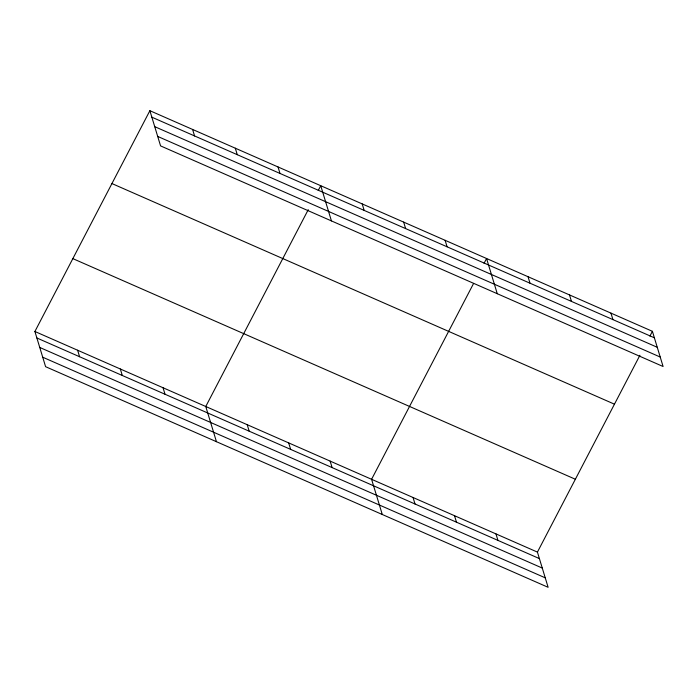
<?xml version="1.0" encoding="UTF-8"?>
<svg xmlns="http://www.w3.org/2000/svg" width="698" height="698" viewBox="0 0 698 698"><rect width="100%" height="100%" fill="white"/><g stroke="black" fill="none" stroke-linecap="round" stroke-linejoin="round"><path stroke-width="1.05" d="M639.926 355.282L537.425 552.101L548.122 587.306L45.597 366.686L34.9 331.489L149.878 110.694L652.403 331.314L663.1 366.511L160.575 145.899L149.878 110.694M308.254 209.67L205.762 406.498L216.45 441.694M318.244 190.502L320.74 185.703L331.437 220.908M473.593 283.432L371.589 479.299L382.286 514.505M484.072 263.303L486.567 258.513L497.264 293.71M649.908 336.104L652.403 331.314M151.85 117.185L654.375 337.806M154.729 126.661L657.254 347.281M157.696 136.424L660.221 357.044M111.933 183.557L614.458 404.177M72.845 258.626L575.37 479.247M34.9 331.489L537.425 552.101M36.872 337.98L539.397 558.592M39.751 347.447L542.276 568.067M42.718 357.21L545.243 577.831M610.951 313.114L612.923 319.605M569.489 294.914L571.461 301.405M528.028 276.713L530 283.205M445.115 240.304L447.086 246.804M403.653 222.104L405.625 228.595M495.964 533.9L497.944 540.392M362.192 203.903L364.164 210.395M454.511 515.7L456.483 522.191M413.05 497.5L415.022 503.991M278.022 166.953L279.994 173.444M235.305 148.203L237.276 154.694M330.137 461.099L332.108 467.59M288.675 442.898L290.647 449.39M192.596 129.444L194.568 135.936M247.214 424.698L249.186 431.19M163.044 387.739L165.016 394.23M120.326 368.989L122.298 375.48M77.618 350.239L79.589 356.73"/></g></svg>
